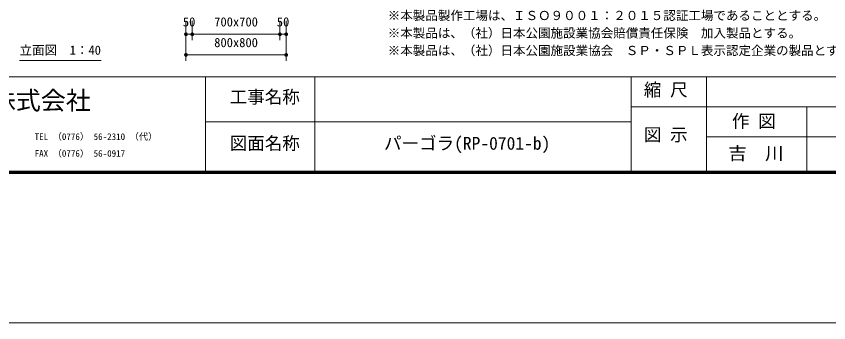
# Model space of a CAD drawing. Units: millimetres at full size, sheet at 1:40, with parts at other scales. Extents: x -800 to 17600, y -600 to 12480.
# Drawn here: x 7848 to 14334, y -600 to 1847 of the extents above; entities that cross this region are included whole.
import ezdxf
from ezdxf.enums import TextEntityAlignment as Align

# ---------------------------------------------------------------- set-up
doc = ezdxf.new("R2010")
doc.units = ezdxf.units.MM
doc.header["$LTSCALE"] = 40
doc.layers.add('D-BGD-TXT', color=7, linetype='Continuous')
for name, color, linetype, lineweight in [('D-STR-DIM', 7, 'Continuous', 13), ('D-STR-TXT', 7, 'Continuous', 13), ('D-TTL', 7, 'Continuous', 70), ('D-TTL-FRAM', 7, 'Continuous', 13), ('D-TTL-TXT', 7, 'Continuous', 13), ('V-nasSTD', 5, 'Continuous', 13)]:
    doc.layers.add(name, color=color, linetype=linetype, lineweight=lineweight)
doc.styles.add('ＭＳ ゴシック', font='')
doc.styles.get('ＭＳ ゴシック').set_extended_font_data('MS Gothic')

# ---------------------------------------------------------------- blocks, each defined once
blk = doc.blocks.new('filled_dot')
at = {"color": 0, "linetype": 'Continuous', "lineweight": -2, "const_width": 1.25}
blk.add_lwpolyline([(-0.625, 0, 1), (0.625, 0, 1)], format="xyb", close=True, dxfattribs=at)

msp = doc.modelspace()

# ---------------------------------------------------------------- linework, layer by layer
at = {"layer": 'D-STR-DIM'}
for p, q in [((9203.27, 1810.87), (9203.27, 1655.62)), ((9203.27, 1810.87), (9203.27, 1490.62)), ((9253.27, 1810.87), (9253.27, 1655.62)), ((9253.27, 1810.87), (9253.27, 1655.62)), ((9953.27, 1810.87), (9953.27, 1655.62)), ((9953.27, 1810.87), (9953.27, 1655.62)), ((10003.27, 1810.87), (10003.27, 1655.62)), ((10003.27, 1810.87), (10003.27, 1490.62)), ((9253.27, 1703.62), (9203.27, 1703.62)), ((9953.27, 1703.62), (9253.27, 1703.62)), ((10003.27, 1703.62), (9953.27, 1703.62)), ((10003.27, 1538.62), (9203.27, 1538.62))]:
    msp.add_line(p, q, dxfattribs=at)
at = {"layer": 'D-STR-TXT'}
msp.add_line((7875.01, 1493.45), (8525.01, 1493.45), dxfattribs=at)
at = {"layer": 'D-TTL'}
msp.add_lwpolyline([(600, 600), (600, 11280), (16200, 11280), (16200, 600)], close=True, dxfattribs=at)
at = {"layer": 'D-TTL-FRAM'}
for p, q in [((600, 1364.88), (16200, 1364.88)), ((12758.45, 1364.88), (12758.45, 600)), ((13358.45, 1364.88), (13358.45, 600)), ((13358.45, 1124.88), (12758.45, 1124.88)), ((13358.45, 1124.88), (15758.45, 1124.88)), ((14158.45, 600), (14158.45, 1124.88)), ((12758.45, 1004.88), (9358.45, 1004.88)), ((15758.45, 884.88), (13358.45, 884.88))]:
    msp.add_line(p, q, dxfattribs=at)
at = {"layer": 'D-TTL-TXT'}
for p, q in [((9358.45, 1364.88), (9358.45, 600)), ((10231.92, 600), (10231.92, 1364.88))]:
    msp.add_line(p, q, dxfattribs=at)
at = {"layer": 'V-nasSTD'}
msp.add_lwpolyline([(-800, -600), (-800, 12480), (17600, 12480), (17600, -600)], close=True, dxfattribs=at)

# ---------------------------------------------------------------- block references
at = {"layer": 'D-STR-DIM', "xscale": 12, "yscale": 12}
for p in [(9203.27, 1703.62), (9253.27, 1703.62), (9953.27, 1703.62), (9203.27, 1538.62)]:
    msp.add_blockref('filled_dot', p, dxfattribs=at)
at = {"layer": 'D-STR-DIM', "xscale": 12, "yscale": 12, "rotation": 180}
for p in [(9253.27, 1703.62), (9953.27, 1703.62), (10003.27, 1703.62), (10003.27, 1538.62)]:
    msp.add_blockref('filled_dot', p, dxfattribs=at)

# ---------------------------------------------------------------- texts
at = {"layer": 'D-BGD-TXT', "style": 'ＭＳ ゴシック', "width": 1.05}
msp.add_text('吉\u3000川', height=102.6, dxfattribs=at).set_placement((13532.58, 670.91), align=Align.BOTTOM_LEFT)
at = {"layer": 'D-STR-DIM', "style": 'ＭＳ ゴシック'}
for s, p in [('50', (9228.27, 1839.13)), ('700x700', (9603.27, 1839.13)), ('50', (9978.27, 1839.13)), ('800x800', (9603.27, 1674.13))]:
    msp.add_text(s, height=73.31, dxfattribs=at).set_placement(p, align=Align.TOP_CENTER)
at = {"layer": 'D-STR-TXT', "style": 'ＭＳ ゴシック'}
for s, p in [('※本製品製作工場は、ＩＳＯ９００１：２０１５認証工場であることとする。', (10814.03, 1794.81)), ('※本製品は、（社）日本公園施設業協会賠償責任保険\u3000加入製品とする。', (10814.03, 1654.87)), ('※本製品は、（社）日本公園施設業協会\u3000ＳＰ・ＳＰＬ表示認定企業の製品とする。', (10814.03, 1515.26))]:
    msp.add_text(s, height=73.31, dxfattribs=at).set_placement(p, align=Align.BOTTOM_LEFT)
msp.add_text('立面図\u30001：40', height=73.31, dxfattribs=at).set_placement((7875.01, 1613.45), align=Align.TOP_LEFT)
at = {"layer": 'D-TTL-TXT', "style": 'ＭＳ ゴシック'}
for s, height, p in [('縮 尺', 102.6, (12858.26, 1178.62)), ('上屋敷工業株式会社', 146.6, (6644.53, 1057.64)), ('工事名称', 102.6, (9552.32, 1121.21)), ('作 図', 102.6, (13561.23, 927.56)), ('TEL （0776） 56-2310 （代）', 52.79, (7995.2, 843.96)), ('図 示', 102.6, (12858.26, 819.49)), ('図面名称', 102.6, (9552.32, 750.8)), ('パーゴラ(RP-0701-b)', 102.6, (10784.14, 750.8)), ('FAX （0776） 56-0917', 52.79, (7995.2, 709.63))]:
    msp.add_text(s, height=height, dxfattribs=at).set_placement(p, align=Align.BOTTOM_LEFT)

doc.saveas('drawing.dxf')
